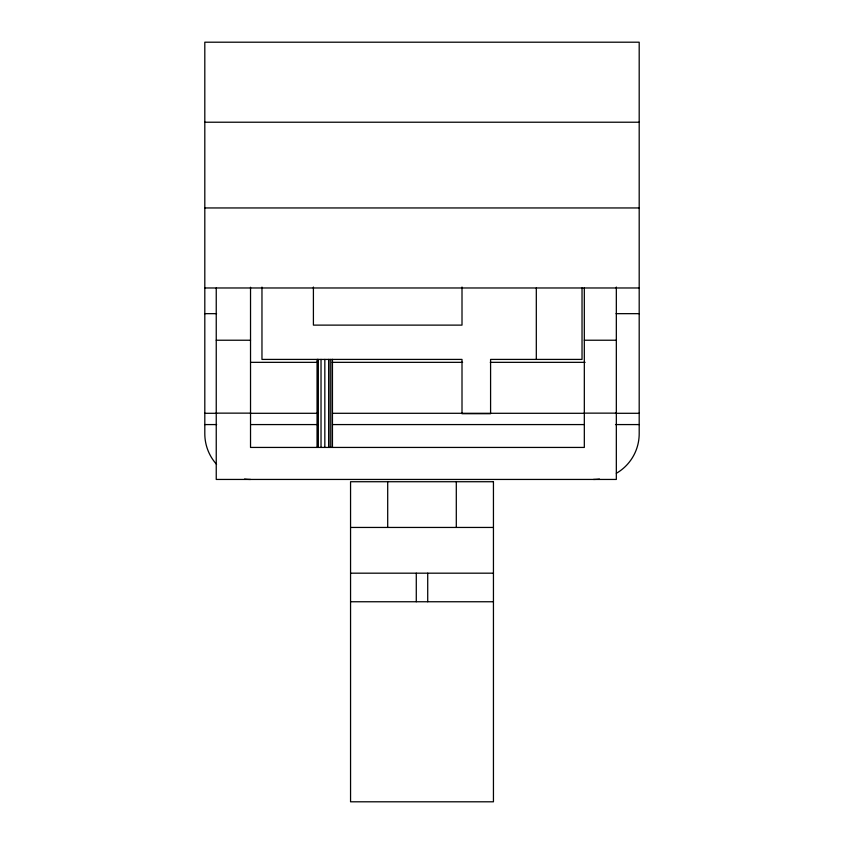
<?xml version="1.0" encoding="UTF-8"?>
<svg xmlns="http://www.w3.org/2000/svg" width="844" height="844" viewBox="0 0 844 844"><rect width="100%" height="100%" fill="white"/><g stroke="black" fill="none" stroke-linecap="round" stroke-linejoin="round"><path stroke-width="1.27" d="M204.807 122.222L639.193 122.222M204.807 207.951L639.193 207.951M204.807 287.973L639.193 287.973M204.807 313.662L216.57 313.662M616.046 313.662L639.193 313.662M216.243 340.227L250.531 340.227M584.322 340.227L616.331 340.227M250.531 362.34L317.713 362.34M332.198 362.34L462.607 362.34M490.28 362.34L585.114 362.34M216.243 413.138L250.531 413.138M584.322 413.138L616.331 413.138M204.807 413.296L216.655 413.296M250.879 413.296L318.009 413.296M332.494 413.296L583.911 413.296M615.498 413.296L639.193 413.296M204.807 424.574L216.655 424.574M250.879 424.574L318.009 424.574M332.494 424.574L583.911 424.574M615.498 424.574L639.193 424.574M350.555 527.447L493.445 527.447M350.555 573.181L493.445 573.181M350.555 601.751L493.445 601.751M616.331 287.044L616.331 479.445L216.243 479.445L216.243 287.973M584.322 287.973L584.322 447.436L250.531 447.436L250.531 287.255M582.033 287.973L582.033 359.417L490.586 359.417L490.586 413.708L462.006 413.708L462.006 359.417L261.967 359.417L261.967 287.108M536.309 287.973L536.309 359.417M462.006 287.044L462.006 325.119L313.409 325.119L313.409 287.044M456.298 481.724L456.298 527.447M427.718 573.181L427.718 601.751M416.282 573.181L416.282 601.751M387.702 481.724L387.702 527.447M332.452 359.417L332.452 447.436M332.198 359.417L332.198 447.436M330.226 359.417L330.226 447.436M328.643 359.417L328.643 447.436M324.834 359.417L324.834 447.436M321.026 359.417L321.026 447.436M318.23 359.417L318.23 447.436M317.471 359.417L317.471 447.436M317.217 359.417L317.217 447.436M616.331 473.315A45.724 45.724 0 0 0 639.193 433.721L639.193 42.2L204.807 42.2L204.807 433.721A45.724 45.724 0 0 0 216.549 464.316M599.44 479.054A45.724 45.724 0 0 1 593.469 479.445M250.531 479.445A45.724 45.724 0 0 1 244.56 479.054M493.445 481.724L350.555 481.724L350.555 801.8L493.445 801.8L493.445 481.724"/></g></svg>
